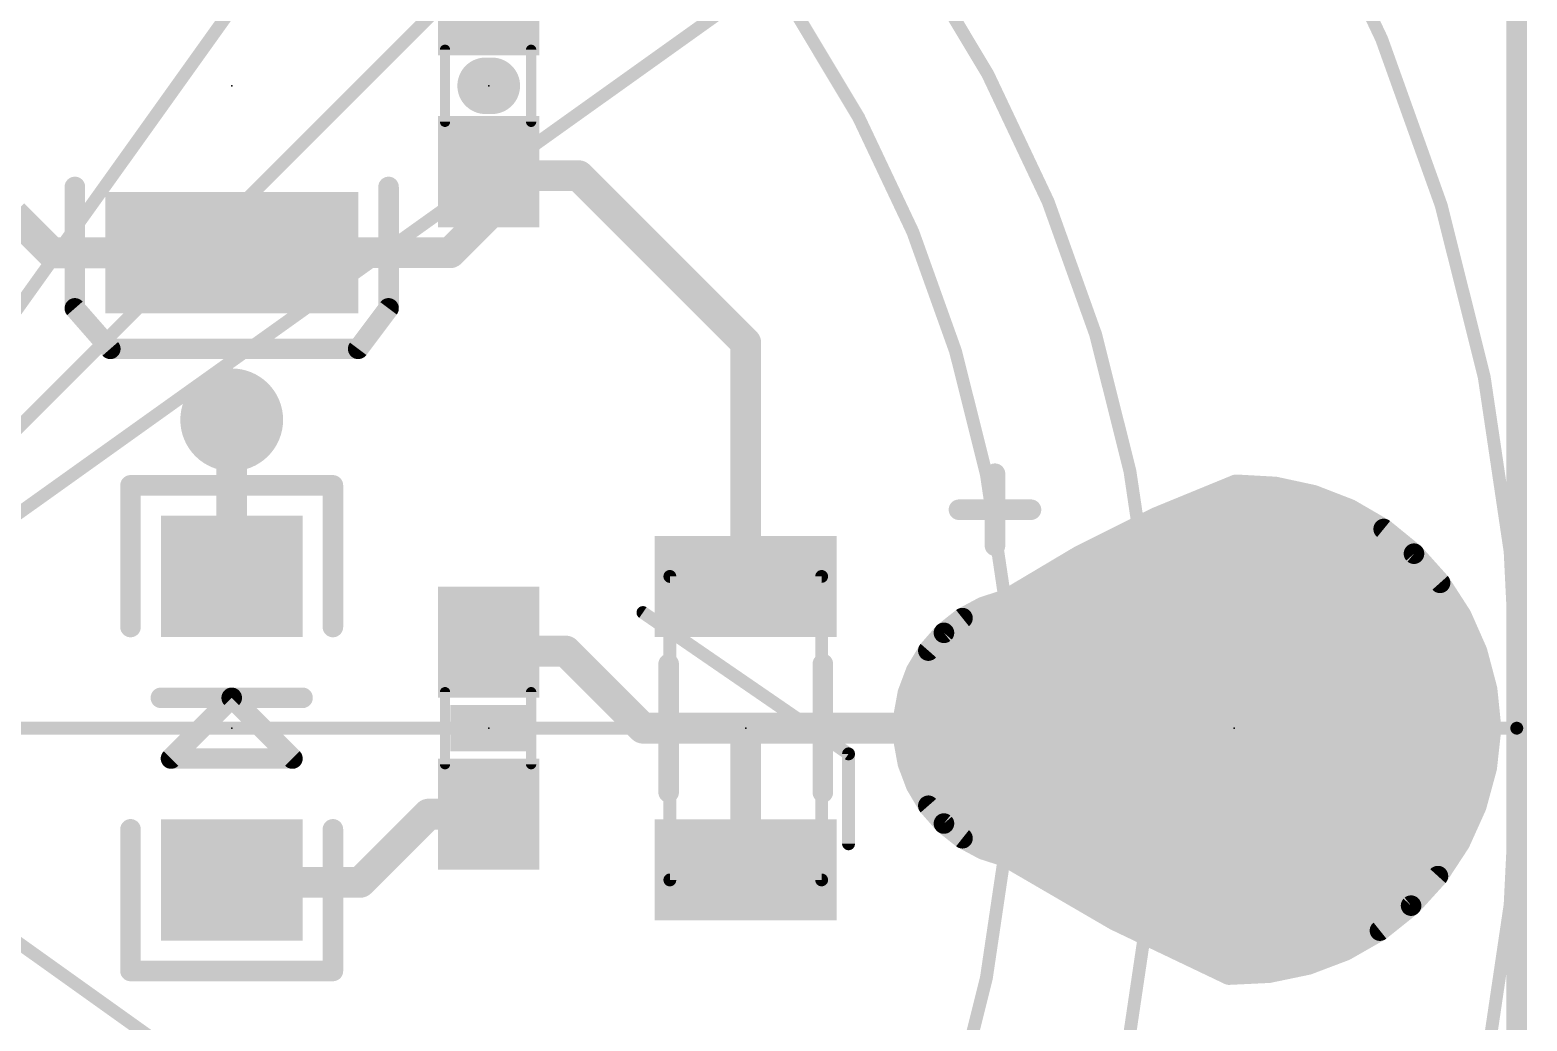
# Model space of a CAD drawing. Extents: x -0.4 to 35.7, y -0.1 to 35.7.
# Drawn here: x 20.87 to 35.66, y 14.88 to 24.68 of the extents above; entities that cross this region are included whole.
import ezdxf

# ---------------------------------------------------------------- set-up
doc = ezdxf.new("R2010")
doc.units = 0
for name, color, linetype in [('1', 12, 'CONTINUOUS'), ('16', 132, 'CONTINUOUS'), ('17', 110, 'CONTINUOUS'), ('18', 110, 'CONTINUOUS'), ('20', 53, 'CONTINUOUS'), ('21', 41, 'CONTINUOUS'), ('23', 53, 'CONTINUOUS'), ('51', 53, 'CONTINUOUS')]:
    doc.layers.add(name, color=color, linetype=linetype)

# ---------------------------------------------------------------- blocks, each defined once
blk = doc.blocks.new('RECT')
blk.add_solid([(-0.5, -0.5), (0.5, -0.5), (-0.5, 0.5), (0.5, 0.5)])
blk = doc.blocks.new('ROUNDP')
at = {"const_width": 0.5}
blk.add_lwpolyline([(0, -0.25, 1), (0, 0.25, 1), (0, -0.25)], format="xyb", dxfattribs=at)
blk = doc.blocks.new('ROUNDV')
at = {"const_width": 0.5}
blk.add_lwpolyline([(0, -0.25, 1), (0, 0.25, 1), (0, -0.25)], format="xyb", dxfattribs=at)

msp = doc.modelspace()

# ---------------------------------------------------------------- linework, layer by layer
at = {"layer": '1'}
for points, const_width in [([(25.4, 23.241), (25.4, 23.28)], 0.3048), ([(25.4, 22.86), (25.4, 23.241)], 0.3048), ([(25.4, 23.241), (26.289, 23.241)], 0.3048), ([(26.289, 23.241), (27.94, 21.59)], 0.3048), ([(20.701, 22.86), (21.082, 22.479)], 0.3048), ([(25.02, 22.48), (25.4, 22.86)], 0.3048), ([(21.082, 22.479), (22.86, 22.479)], 0.3048), ([(22.86, 22.479), (22.86, 22.48)], 0.3048), ([(22.86, 22.48), (25.02, 22.48)], 0.3048), ([(27.94, 21.59), (27.94, 19.18)], 0.3048), ([(22.86, 19.28), (22.86, 20.828)], 0.3048), ([(32.786, 20.186), (32.0004, 19.8637)], 0.2032), ([(33.172, 20.1646), (32.786, 20.186)], 0.2032), ([(32.6173, 20.1168), (33.3933, 20.1168)], 0.2032), ([(33.5499, 20.083), (33.172, 20.1646)], 0.2032), ([(33.9104, 19.9434), (33.5499, 20.083)], 0.2032), ([(32.1221, 19.9136), (33.9616, 19.9136)], 0.2032), ([(34.2446, 19.7491), (33.9104, 19.9434)], 0.2032), ([(32.0004, 19.8637), (31.2407, 19.4843)], 0.2032), ([(34.5442, 19.5049), (34.2446, 19.7491)], 0.2032), ([(31.6935, 19.7104), (34.292, 19.7104)], 0.2032), ([(31.2407, 19.4843), (30.511, 19.05)], 0.2032), ([(31.2865, 19.5072), (34.5414, 19.5072)], 0.2032), ([(34.802, 19.2168), (34.5442, 19.5049)], 0.2032), ([(30.9377, 19.304), (34.724, 19.304)], 0.2032), ([(35.0116, 18.8919), (34.802, 19.2168)], 0.2032), ([(30.511, 19.05), (30.2883, 18.9784)], 0.2032), ([(30.5964, 19.1008), (34.8769, 19.1008)], 0.2032), ([(30.0821, 18.868), (29.8989, 18.7226)], 0.2032), ([(30.2883, 18.9784), (30.0821, 18.868)], 0.2032), ([(30.1373, 18.8976), (35.008, 18.8976)], 0.2032), ([(35.1678, 18.5383), (35.0116, 18.8919)], 0.2032), ([(29.8989, 18.7226), (29.7447, 18.5467)], 0.2032), ([(29.8742, 18.6944), (35.0989, 18.6944)], 0.2032), ([(25.4, 18.63), (25.439, 18.63)], 0.3048), ([(25.439, 18.63), (25.527, 18.542)], 0.3048), ([(25.527, 18.542), (26.162, 18.542)], 0.3048), ([(26.162, 18.542), (26.924, 17.78)], 0.3048), ([(29.7447, 18.5467), (29.6245, 18.346)], 0.2032), ([(29.7114, 18.4912), (35.1803, 18.4912)], 0.2032), ([(35.2667, 18.1646), (35.1678, 18.5383)], 0.2032), ([(29.6245, 18.346), (29.5421, 18.1271)], 0.2032), ([(29.6026, 18.288), (35.2341, 18.288)], 0.2032), ([(29.5421, 18.1271), (29.5002, 17.897)], 0.2032), ([(35.306, 17.78), (35.2667, 18.1646)], 0.2032), ([(29.5344, 18.0848), (35.2749, 18.0848)], 0.2032), ([(26.924, 17.78), (27.94, 17.78)], 0.3048), ([(27.94, 17.78), (32.766, 17.78)], 0.3048), ([(27.94, 17.78), (27.94, 16.38)], 0.3048), ([(29.5002, 17.897), (29.5002, 17.663)], 0.2032), ([(29.5002, 17.8816), (35.2956, 17.8816)], 0.2032), ([(29.5002, 17.6784), (35.2949, 17.6784)], 0.2032), ([(29.5002, 17.663), (29.5421, 17.4329)], 0.2032), ([(35.263, 17.3878), (35.306, 17.78)], 0.2032), ([(29.5344, 17.4752), (35.2726, 17.4752)], 0.2032), ([(29.5421, 17.4329), (29.6245, 17.214)], 0.2032), ([(35.1592, 17.0072), (35.263, 17.3878)], 0.2032), ([(29.6026, 17.272), (35.2314, 17.272)], 0.2032), ([(29.6245, 17.214), (29.7447, 17.0133)], 0.2032), ([(29.7114, 17.0688), (35.176, 17.0688)], 0.2032), ([(24.13, 16.256), (24.804, 16.93)], 0.3048), ([(24.804, 16.93), (25.4, 16.93)], 0.3048), ([(29.7447, 17.0133), (29.8989, 16.8374)], 0.2032), ([(34.9971, 16.6475), (35.1592, 17.0072)], 0.2032), ([(29.8742, 16.8656), (35.0954, 16.8656)], 0.2032), ([(29.8989, 16.8374), (30.0821, 16.692)], 0.2032), ([(30.0821, 16.692), (30.2883, 16.5816)], 0.2032), ([(30.1373, 16.6624), (35.0038, 16.6624)], 0.2032), ([(34.7808, 16.3176), (34.9971, 16.6475)], 0.2032), ([(30.2883, 16.5816), (30.511, 16.51)], 0.2032), ([(30.511, 16.51), (31.5896, 15.8818)], 0.2032), ([(22.86, 16.28), (22.86, 16.256)], 0.3048), ([(30.5982, 16.4592), (34.8736, 16.4592)], 0.2032), ([(22.86, 16.256), (24.13, 16.256)], 0.3048), ([(30.9471, 16.256), (34.7248, 16.256)], 0.2032), ([(34.5155, 16.0256), (34.7808, 16.3176)], 0.2032), ([(31.2959, 16.0528), (34.5402, 16.0528)], 0.2032), ([(31.5896, 15.8818), (32.716, 15.344)], 0.2032), ([(34.2078, 15.7787), (34.5155, 16.0256)], 0.2032), ([(31.657, 15.8496), (34.2961, 15.8496)], 0.2032), ([(33.8653, 15.583), (34.2078, 15.7787)], 0.2032), ([(32.0826, 15.6464), (33.9762, 15.6464)], 0.2032), ([(33.4963, 15.4432), (33.8653, 15.583)], 0.2032), ([(32.5082, 15.4432), (33.4962, 15.4432)], 0.2032), ([(33.1101, 15.3629), (33.4963, 15.4432)], 0.2032), ([(32.716, 15.344), (33.1101, 15.3629)], 0.2032)]:
    msp.add_lwpolyline(points, dxfattribs=dict(at, const_width=const_width))
for points, const_width in [([(25.4762, 23.28, 1), (25.3238, 23.28)], 0.1524), ([(25.4762, 23.241, 1), (25.3238, 23.241)], 0.1524), ([(25.4, 23.3172, 1), (25.4, 23.1648)], 0.1524), ([(26.3429, 23.2949, 1), (26.2351, 23.1871)], 0.1524), ([(26.289, 23.1648, 1), (26.289, 23.3172)], 0.1524), ([(25.3238, 23.241, 1), (25.4762, 23.241)], 0.1524), ([(25.3238, 22.86, 1), (25.4762, 22.86)], 0.1524), ([(25.4539, 22.8061, 1), (25.3461, 22.9139)], 0.1524), ([(21.082, 22.5552, 1), (21.082, 22.4028)], 0.1524), ([(21.0281, 22.4251, 1), (21.1359, 22.5329)], 0.1524), ([(22.9362, 22.48, 1), (22.7838, 22.48)], 0.1524), ([(22.86, 22.5562, 1), (22.86, 22.4038)], 0.1524), ([(22.7838, 22.479, 1), (22.9362, 22.479)], 0.1524), ([(22.86, 22.4028, 1), (22.86, 22.5552)], 0.1524), ([(24.9661, 22.5339, 1), (25.0739, 22.4261)], 0.1524), ([(25.02, 22.4038, 1), (25.02, 22.5562)], 0.1524), ([(28.0162, 21.59, 1), (27.8638, 21.59)], 0.1524), ([(27.8861, 21.5361, 1), (27.9939, 21.6439)], 0.1524), ([(22.9362, 20.828, 1), (22.7838, 20.828)], 0.1524), ([(32.7888, 20.2367, 1), (32.7832, 20.1353)], 0.1016), ([(32.8053, 20.139, 1), (32.7667, 20.233)], 0.1016), ([(32.6173, 20.1676, 1), (32.6173, 20.066)], 0.1016), ([(33.1827, 20.2142, 1), (33.1613, 20.1149)], 0.1016), ([(33.1692, 20.1138, 1), (33.1748, 20.2153)], 0.1016), ([(33.3933, 20.066, 1), (33.3933, 20.1676)], 0.1016), ([(33.5682, 20.1304, 1), (33.5315, 20.0356)], 0.1016), ([(33.5392, 20.0334, 1), (33.5606, 20.1327)], 0.1016), ([(32.1221, 19.9644, 1), (32.1221, 19.8628)], 0.1016), ([(33.9359, 19.9873, 1), (33.8848, 19.8995)], 0.1016), ([(33.892, 19.896, 1), (33.9287, 19.9907)], 0.1016), ([(33.9616, 19.8628, 1), (33.9616, 19.9644)], 0.1016), ([(31.9811, 19.9107, 1), (32.0197, 19.8167)], 0.1016), ([(32.0231, 19.8182, 1), (31.9777, 19.9091)], 0.1016), ([(34.2766, 19.7884, 1), (34.2125, 19.7097)], 0.1016), ([(34.219, 19.7051, 1), (34.2701, 19.793)], 0.1016), ([(31.6935, 19.7612, 1), (31.6935, 19.6596)], 0.1016), ([(34.292, 19.6596, 1), (34.292, 19.7612)], 0.1016), ([(31.218, 19.5298, 1), (31.2634, 19.4389)], 0.1016), ([(31.2667, 19.4407, 1), (31.2147, 19.528)], 0.1016), ([(31.2865, 19.558, 1), (31.2865, 19.4564)], 0.1016), ([(34.5821, 19.5387, 1), (34.5064, 19.471)], 0.1016), ([(34.5122, 19.4655, 1), (34.5763, 19.5442)], 0.1016), ([(34.5414, 19.4564, 1), (34.5414, 19.558)], 0.1016), ([(30.9377, 19.3548, 1), (30.9377, 19.2532)], 0.1016), ([(34.724, 19.2532, 1), (34.724, 19.3548)], 0.1016), ([(22.7838, 19.28, 1), (22.9362, 19.28)], 0.1524), ([(27.8638, 19.18, 1), (28.0162, 19.18)], 0.1524), ([(34.8447, 19.2443, 1), (34.7594, 19.1892)], 0.1016), ([(34.7642, 19.1829, 1), (34.8399, 19.2507)], 0.1016), ([(30.485, 19.0937, 1), (30.537, 19.0063)], 0.1016), ([(30.5266, 19.0016, 1), (30.4954, 19.0984)], 0.1016), ([(30.5964, 19.1516, 1), (30.5964, 19.05)], 0.1016), ([(34.8769, 19.05, 1), (34.8769, 19.1516)], 0.1016), ([(30.0581, 18.9128, 1), (30.106, 18.8232)], 0.1016), ([(30.1137, 18.8283, 1), (30.0505, 18.9078)], 0.1016), ([(30.1373, 18.9484, 1), (30.1373, 18.8468)], 0.1016), ([(30.2728, 19.0267, 1), (30.3039, 18.93)], 0.1016), ([(30.3123, 18.9336, 1), (30.2644, 19.0232)], 0.1016), ([(35.0581, 18.9125, 1), (34.9651, 18.8714)], 0.1016), ([(34.9689, 18.8644, 1), (35.0543, 18.9195)], 0.1016), ([(35.008, 18.8468, 1), (35.008, 18.9484)], 0.1016), ([(29.8742, 18.7452, 1), (29.8742, 18.6436)], 0.1016), ([(29.8673, 18.7624, 1), (29.9305, 18.6828)], 0.1016), ([(29.9371, 18.6891, 1), (29.8607, 18.7561)], 0.1016), ([(35.0989, 18.6436, 1), (35.0989, 18.7452)], 0.1016), ([(25.4, 18.7062, 1), (25.4, 18.5538)], 0.1524), ([(25.4929, 18.6839, 1), (25.3851, 18.5761)], 0.1524), ([(25.439, 18.5538, 1), (25.439, 18.7062)], 0.1524), ([(25.527, 18.6182, 1), (25.527, 18.4658)], 0.1524), ([(25.4731, 18.4881, 1), (25.5809, 18.5959)], 0.1524), ([(26.2159, 18.5959, 1), (26.1081, 18.4881)], 0.1524), ([(26.162, 18.4658, 1), (26.162, 18.6182)], 0.1524), ([(29.7883, 18.5206, 1), (29.7011, 18.5728)], 0.1016), ([(29.7114, 18.542, 1), (29.7114, 18.4404)], 0.1016), ([(29.7065, 18.5802, 1), (29.7829, 18.5132)], 0.1016), ([(35.2169, 18.5513, 1), (35.1187, 18.5253)], 0.1016), ([(35.1213, 18.5178, 1), (35.2143, 18.5588)], 0.1016), ([(35.1803, 18.4404, 1), (35.1803, 18.542)], 0.1016), ([(29.6026, 18.3388, 1), (29.6026, 18.2372)], 0.1016), ([(29.5809, 18.3721, 1), (29.668, 18.3199)], 0.1016), ([(29.672, 18.3281, 1), (29.5769, 18.3639)], 0.1016), ([(35.2341, 18.2372, 1), (35.2341, 18.3388)], 0.1016), ([(29.5921, 18.118, 1), (29.4921, 18.1362)], 0.1016), ([(35.3173, 18.1697, 1), (35.2162, 18.1594)], 0.1016), ([(35.2176, 18.1516, 1), (35.3158, 18.1776)], 0.1016), ([(29.5344, 18.1356, 1), (29.5344, 18.034)], 0.1016), ([(29.4945, 18.145, 1), (29.5896, 18.1092)], 0.1016), ([(35.2749, 18.034, 1), (35.2749, 18.1356)], 0.1016), ([(26.924, 17.8562, 1), (26.924, 17.7038)], 0.1524), ([(26.8701, 17.7261, 1), (26.9779, 17.8339)], 0.1524), ([(27.94, 17.8562, 1), (27.94, 17.7038)], 0.1524), ([(28.0162, 17.78, 1), (27.8638, 17.78)], 0.1524), ([(27.94, 17.7038, 1), (27.94, 17.8562)], 0.1524), ([(29.551, 17.897, 1), (29.4494, 17.897)], 0.1016), ([(29.5002, 17.9324, 1), (29.5002, 17.8308)], 0.1016), ([(29.4502, 17.906, 1), (29.5502, 17.8879)], 0.1016), ([(32.766, 17.7038, 1), (32.766, 17.8562)], 0.1524), ([(35.2956, 17.8308, 1), (35.2956, 17.9324)], 0.1016), ([(29.5002, 17.7292, 1), (29.5002, 17.6276)], 0.1016), ([(29.5502, 17.6721, 1), (29.4502, 17.654)], 0.1016), ([(35.3565, 17.7745, 1), (35.2555, 17.7855)], 0.1016), ([(35.2555, 17.7748, 1), (35.3565, 17.7852)], 0.1016), ([(35.2949, 17.6276, 1), (35.2949, 17.7292)], 0.1016), ([(29.4494, 17.663, 1), (29.551, 17.663)], 0.1016), ([(29.5344, 17.526, 1), (29.5344, 17.4244)], 0.1016), ([(29.5896, 17.4508, 1), (29.4945, 17.415)], 0.1016), ([(29.4921, 17.4238, 1), (29.5921, 17.442)], 0.1016), ([(35.312, 17.3745, 1), (35.214, 17.4012)], 0.1016), ([(35.2726, 17.4244, 1), (35.2726, 17.526)], 0.1016), ([(29.6026, 17.3228, 1), (29.6026, 17.2212)], 0.1016), ([(29.668, 17.2401, 1), (29.5809, 17.1879)], 0.1016), ([(35.2125, 17.3934, 1), (35.3135, 17.3823)], 0.1016), ([(35.2314, 17.2212, 1), (35.2314, 17.3228)], 0.1016), ([(29.5769, 17.1961, 1), (29.672, 17.2319)], 0.1016), ([(29.7114, 17.1196, 1), (29.7114, 17.018)], 0.1016), ([(35.176, 17.018, 1), (35.176, 17.1196)], 0.1016), ([(24.804, 17.0062, 1), (24.804, 16.8538)], 0.1524), ([(24.8579, 16.8761, 1), (24.7501, 16.9839)], 0.1524), ([(25.4, 16.8538, 1), (25.4, 17.0062)], 0.1524), ([(29.7829, 17.0468, 1), (29.7065, 16.9798)], 0.1016), ([(29.7011, 16.9872, 1), (29.7883, 17.0394)], 0.1016), ([(35.1102, 17.0206, 1), (35.2082, 16.9939)], 0.1016), ([(35.2055, 16.9864, 1), (35.1129, 17.0281)], 0.1016), ([(29.8742, 16.9164, 1), (29.8742, 16.8148)], 0.1016), ([(29.9305, 16.8772, 1), (29.8673, 16.7976)], 0.1016), ([(29.8607, 16.8039, 1), (29.9371, 16.8709)], 0.1016), ([(35.0954, 16.8148, 1), (35.0954, 16.9164)], 0.1016), ([(30.106, 16.7368, 1), (30.0581, 16.6472)], 0.1016), ([(30.0505, 16.6522, 1), (30.1137, 16.7317)], 0.1016), ([(30.1373, 16.7132, 1), (30.1373, 16.6116)], 0.1016), ([(34.9508, 16.6684, 1), (35.0434, 16.6267)], 0.1016), ([(35.0396, 16.6197, 1), (34.9546, 16.6754)], 0.1016), ([(35.0038, 16.6116, 1), (35.0038, 16.7132)], 0.1016), ([(30.3039, 16.63, 1), (30.2728, 16.5333)], 0.1016), ([(30.2644, 16.5368, 1), (30.3123, 16.6264)], 0.1016), ([(30.5366, 16.5539, 1), (30.4854, 16.4661)], 0.1016), ([(30.4954, 16.4616, 1), (30.5266, 16.5584)], 0.1016), ([(22.9362, 16.28, 1), (22.7838, 16.28)], 0.1524), ([(27.8638, 16.38, 1), (28.0162, 16.38)], 0.1524), ([(30.5982, 16.51, 1), (30.5982, 16.4084)], 0.1016), ([(34.8736, 16.4084, 1), (34.8736, 16.51)], 0.1016), ([(22.86, 16.3322, 1), (22.86, 16.1798)], 0.1524), ([(22.7838, 16.256, 1), (22.9362, 16.256)], 0.1524), ([(24.0761, 16.3099, 1), (24.1839, 16.2021)], 0.1524), ([(24.13, 16.1798, 1), (24.13, 16.3322)], 0.1524), ([(30.9471, 16.3068, 1), (30.9471, 16.2052)], 0.1016), ([(34.7248, 16.2052, 1), (34.7248, 16.3068)], 0.1016), ([(34.7383, 16.3455, 1), (34.8233, 16.2898)], 0.1016), ([(34.8184, 16.2835, 1), (34.7432, 16.3518)], 0.1016), ([(31.2959, 16.1036, 1), (31.2959, 16.002)], 0.1016), ([(34.5402, 16.002, 1), (34.5402, 16.1036)], 0.1016), ([(31.6115, 15.9276, 1), (31.5677, 15.8359)], 0.1016), ([(34.4779, 16.0598, 1), (34.5531, 15.9915)], 0.1016), ([(34.5473, 15.986, 1), (34.4837, 16.0652)], 0.1016), ([(31.564, 15.8379, 1), (31.6151, 15.9257)], 0.1016), ([(31.657, 15.9004, 1), (31.657, 15.7988)], 0.1016), ([(34.176, 15.8183, 1), (34.2396, 15.7391)], 0.1016), ([(34.233, 15.7346, 1), (34.1826, 15.8228)], 0.1016), ([(34.2961, 15.7988, 1), (34.2961, 15.9004)], 0.1016), ([(32.0826, 15.6972, 1), (32.0826, 15.5956)], 0.1016), ([(33.8832, 15.5355, 1), (33.8473, 15.6305)], 0.1016), ([(33.9762, 15.5956, 1), (33.9762, 15.6972)], 0.1016), ([(32.5082, 15.494, 1), (32.5082, 15.3924)], 0.1016), ([(33.4783, 15.4907, 1), (33.5143, 15.3957)], 0.1016), ([(33.5067, 15.3935, 1), (33.486, 15.493)], 0.1016), ([(33.4962, 15.3924, 1), (33.4962, 15.494)], 0.1016), ([(33.84, 15.6271, 1), (33.8905, 15.5389)], 0.1016), ([(32.7136, 15.3947, 1), (32.7184, 15.2933)], 0.1016), ([(32.6941, 15.2982, 1), (32.7379, 15.3898)], 0.1016), ([(33.0997, 15.4126, 1), (33.1204, 15.3132)], 0.1016), ([(33.1125, 15.3122, 1), (33.1076, 15.4136)], 0.1016)]:
    msp.add_lwpolyline(points, format="xyb", dxfattribs=dict(at, const_width=const_width))
at = {"layer": '16', "const_width": 0.2032}
for points in [[(35.56, 35.56), (35.56, 0)], [(32.0004, 19.8637), (32.786, 20.186)], [(32.786, 20.186), (33.172, 20.1646)], [(32.6173, 20.1168), (33.3934, 20.1168)], [(33.172, 20.1646), (33.5499, 20.083)], [(33.5499, 20.083), (33.9104, 19.9434)], [(32.1221, 19.9136), (33.9616, 19.9136)], [(33.9104, 19.9434), (34.2446, 19.7491)], [(31.2407, 19.4843), (32.0004, 19.8637)], [(34.2446, 19.7491), (34.5443, 19.5049)], [(31.6934, 19.7104), (34.292, 19.7104)], [(30.511, 19.05), (31.2407, 19.4843)], [(31.2865, 19.5072), (34.5414, 19.5072)], [(34.5443, 19.5049), (34.8021, 19.2168)], [(30.9377, 19.304), (34.724, 19.304)], [(34.8021, 19.2168), (35.0116, 18.8919)], [(30.2883, 18.9784), (30.511, 19.05)], [(30.5963, 19.1008), (34.8769, 19.1008)], [(29.8989, 18.7226), (30.0821, 18.868)], [(30.0821, 18.868), (30.2883, 18.9784)], [(30.1373, 18.8976), (35.008, 18.8976)], [(35.0116, 18.8919), (35.1678, 18.5383)], [(29.7447, 18.5467), (29.8989, 18.7226)], [(29.8742, 18.6944), (35.0989, 18.6944)], [(29.6245, 18.346), (29.7447, 18.5467)], [(29.7114, 18.4912), (35.1803, 18.4912)], [(35.1678, 18.5383), (35.2667, 18.1646)], [(29.5421, 18.1271), (29.6245, 18.346)], [(29.6026, 18.288), (35.2341, 18.288)], [(29.5002, 17.897), (29.5421, 18.1271)], [(35.2667, 18.1646), (35.306, 17.78)], [(29.5344, 18.0848), (35.2749, 18.0848)], [(29.5002, 17.663), (29.5002, 17.897)], [(29.5002, 17.8816), (35.2956, 17.8816)], [(29.5002, 17.6784), (35.2949, 17.6784)], [(29.5421, 17.4329), (29.5002, 17.663)], [(35.306, 17.78), (35.263, 17.3878)], [(29.5344, 17.4752), (35.2726, 17.4752)], [(29.6245, 17.214), (29.5421, 17.4329)], [(35.263, 17.3878), (35.1592, 17.0072)], [(29.6026, 17.272), (35.2314, 17.272)], [(29.7447, 17.0133), (29.6245, 17.214)], [(29.7114, 17.0688), (35.176, 17.0688)], [(29.8989, 16.8374), (29.7447, 17.0133)], [(35.1592, 17.0072), (34.9971, 16.6476)], [(29.8742, 16.8656), (35.0953, 16.8656)], [(30.0821, 16.692), (29.8989, 16.8374)], [(30.2883, 16.5816), (30.0821, 16.692)], [(30.1373, 16.6624), (35.0038, 16.6624)], [(34.9971, 16.6476), (34.7807, 16.3177)], [(30.511, 16.51), (30.2883, 16.5816)], [(31.5896, 15.8818), (30.511, 16.51)], [(30.5982, 16.4592), (34.8736, 16.4592)], [(30.9471, 16.256), (34.7247, 16.256)], [(34.7807, 16.3177), (34.5155, 16.0257)], [(31.2959, 16.0528), (34.5401, 16.0528)], [(32.716, 15.344), (31.5896, 15.8818)], [(34.5155, 16.0257), (34.2078, 15.7787)], [(31.657, 15.8496), (34.2961, 15.8496)], [(34.2078, 15.7787), (33.8652, 15.583)], [(32.0826, 15.6464), (33.9762, 15.6464)], [(33.8652, 15.583), (33.4963, 15.4432)], [(32.5082, 15.4432), (33.4961, 15.4432)], [(33.4963, 15.4432), (33.1101, 15.3629)], [(33.1101, 15.3629), (32.716, 15.344)]]:
    msp.add_lwpolyline(points, dxfattribs=at)
at = {"layer": '16', "const_width": 0.1016}
for points in [[(32.7888, 20.2367, 1), (32.7832, 20.1353)], [(32.8053, 20.139, 1), (32.7667, 20.233)], [(32.6173, 20.1676, 1), (32.6173, 20.066)], [(33.1827, 20.2142, 1), (33.1613, 20.1149)], [(33.1692, 20.1139, 1), (33.1748, 20.2153)], [(33.3934, 20.066, 1), (33.3934, 20.1676)], [(33.5682, 20.1304, 1), (33.5315, 20.0357)], [(33.5392, 20.0334, 1), (33.5606, 20.1327)], [(32.1221, 19.9644, 1), (32.1221, 19.8628)], [(33.9359, 19.9873, 1), (33.8848, 19.8995)], [(33.892, 19.896, 1), (33.9287, 19.9908)], [(33.9616, 19.8628, 1), (33.9616, 19.9644)], [(31.9811, 19.9107, 1), (32.0197, 19.8167)], [(32.0231, 19.8182, 1), (31.9777, 19.9091)], [(34.2767, 19.7885, 1), (34.2125, 19.7097)], [(34.219, 19.7052, 1), (34.2701, 19.793)], [(31.6934, 19.7612, 1), (31.6934, 19.6596)], [(34.292, 19.6596, 1), (34.292, 19.7612)], [(31.218, 19.5298, 1), (31.2634, 19.4389)], [(31.2667, 19.4407, 1), (31.2147, 19.528)], [(31.2865, 19.558, 1), (31.2865, 19.4564)], [(34.5821, 19.5388, 1), (34.5064, 19.471)], [(34.5122, 19.4655, 1), (34.5764, 19.5443)], [(34.5414, 19.4564, 1), (34.5414, 19.558)], [(30.9377, 19.3548, 1), (30.9377, 19.2532)], [(34.724, 19.2532, 1), (34.724, 19.3548)], [(34.8448, 19.2443, 1), (34.7594, 19.1893)], [(34.7642, 19.1829, 1), (34.8399, 19.2507)], [(30.485, 19.0937, 1), (30.537, 19.0063)], [(30.5266, 19.0016, 1), (30.4954, 19.0984)], [(30.5963, 19.1516, 1), (30.5963, 19.05)], [(34.8769, 19.05, 1), (34.8769, 19.1516)], [(30.0581, 18.9128, 1), (30.106, 18.8232)], [(30.1137, 18.8283, 1), (30.0505, 18.9078)], [(30.1373, 18.9484, 1), (30.1373, 18.8468)], [(30.2728, 19.0267, 1), (30.3039, 18.93)], [(30.3123, 18.9336, 1), (30.2644, 19.0232)], [(35.0581, 18.9125, 1), (34.9652, 18.8714)], [(34.969, 18.8644, 1), (35.0543, 18.9195)], [(35.008, 18.8468, 1), (35.008, 18.9484)], [(29.8742, 18.7452, 1), (29.8742, 18.6436)], [(29.8673, 18.7624, 1), (29.9305, 18.6828)], [(29.9371, 18.6891, 1), (29.8607, 18.7561)], [(35.0989, 18.6436, 1), (35.0989, 18.7452)], [(29.7883, 18.5206, 1), (29.7011, 18.5728)], [(29.7114, 18.542, 1), (29.7114, 18.4404)], [(29.7065, 18.5802, 1), (29.7829, 18.5132)], [(35.2169, 18.5513, 1), (35.1187, 18.5253)], [(35.1213, 18.5178, 1), (35.2143, 18.5588)], [(35.1803, 18.4404, 1), (35.1803, 18.542)], [(29.6026, 18.3388, 1), (29.6026, 18.2372)], [(29.5809, 18.3721, 1), (29.668, 18.3199)], [(29.672, 18.3281, 1), (29.5769, 18.3639)], [(35.2341, 18.2372, 1), (35.2341, 18.3388)], [(29.5921, 18.118, 1), (29.4921, 18.1362)], [(35.3173, 18.1697, 1), (35.2162, 18.1594)], [(35.2176, 18.1516, 1), (35.3159, 18.1776)], [(29.5344, 18.1356, 1), (29.5344, 18.034)], [(29.4945, 18.145, 1), (29.5896, 18.1092)], [(35.2749, 18.034, 1), (35.2749, 18.1356)], [(29.551, 17.897, 1), (29.4494, 17.897)], [(29.5002, 17.9324, 1), (29.5002, 17.8308)], [(29.4502, 17.906, 1), (29.5502, 17.8879)], [(35.2956, 17.8308, 1), (35.2956, 17.9324)], [(29.5002, 17.7292, 1), (29.5002, 17.6276)], [(29.5502, 17.6721, 1), (29.4502, 17.654)], [(35.3565, 17.7745, 1), (35.2555, 17.7855)], [(35.2555, 17.7748, 1), (35.3565, 17.7852)], [(35.2949, 17.6276, 1), (35.2949, 17.7292)], [(29.4494, 17.663, 1), (29.551, 17.663)], [(29.5344, 17.526, 1), (29.5344, 17.4244)], [(29.5896, 17.4508, 1), (29.4945, 17.415)], [(29.4921, 17.4238, 1), (29.5921, 17.442)], [(35.312, 17.3745, 1), (35.214, 17.4012)], [(35.2726, 17.4244, 1), (35.2726, 17.526)], [(29.6026, 17.3228, 1), (29.6026, 17.2212)], [(29.668, 17.2401, 1), (29.5809, 17.1879)], [(35.2125, 17.3934, 1), (35.3135, 17.3823)], [(35.2314, 17.2212, 1), (35.2314, 17.3228)], [(29.5769, 17.1961, 1), (29.672, 17.2319)], [(29.7114, 17.1196, 1), (29.7114, 17.018)], [(35.176, 17.018, 1), (35.176, 17.1196)], [(29.7829, 17.0468, 1), (29.7065, 16.9798)], [(29.7011, 16.9872, 1), (29.7883, 17.0394)], [(35.1102, 17.0206, 1), (35.2082, 16.9939)], [(35.2055, 16.9864, 1), (35.1129, 17.0281)], [(29.8742, 16.9164, 1), (29.8742, 16.8148)], [(29.9305, 16.8772, 1), (29.8673, 16.7976)], [(29.8607, 16.8039, 1), (29.9371, 16.8709)], [(35.0953, 16.8148, 1), (35.0953, 16.9164)], [(30.106, 16.7368, 1), (30.0581, 16.6472)], [(30.0505, 16.6522, 1), (30.1137, 16.7317)], [(30.1373, 16.7132, 1), (30.1373, 16.6116)], [(34.9508, 16.6684, 1), (35.0434, 16.6267)], [(35.0396, 16.6197, 1), (34.9546, 16.6754)], [(35.0038, 16.6116, 1), (35.0038, 16.7132)], [(30.3039, 16.63, 1), (30.2728, 16.5333)], [(30.2644, 16.5368, 1), (30.3123, 16.6264)], [(30.5366, 16.5539, 1), (30.4854, 16.4661)], [(30.4954, 16.4616, 1), (30.5266, 16.5584)], [(30.5982, 16.51, 1), (30.5982, 16.4084)], [(34.8736, 16.4084, 1), (34.8736, 16.51)], [(30.9471, 16.3068, 1), (30.9471, 16.2052)], [(34.7247, 16.2052, 1), (34.7247, 16.3068)], [(34.7383, 16.3455, 1), (34.8232, 16.2898)], [(34.8183, 16.2835, 1), (34.7431, 16.3518)], [(31.2959, 16.1036, 1), (31.2959, 16.002)], [(34.5401, 16.002, 1), (34.5401, 16.1036)], [(31.6115, 15.9276, 1), (31.5677, 15.8359)], [(34.4779, 16.0598, 1), (34.5531, 15.9915)], [(34.5473, 15.986, 1), (34.4837, 16.0653)], [(31.564, 15.8379, 1), (31.6151, 15.9257)], [(31.657, 15.9004, 1), (31.657, 15.7988)], [(34.176, 15.8184, 1), (34.2396, 15.7391)], [(34.233, 15.7346, 1), (34.1826, 15.8228)], [(34.2961, 15.7988, 1), (34.2961, 15.9004)], [(32.0826, 15.6972, 1), (32.0826, 15.5956)], [(33.8832, 15.5355, 1), (33.8472, 15.6305)], [(33.9762, 15.5956, 1), (33.9762, 15.6972)], [(32.5082, 15.494, 1), (32.5082, 15.3924)], [(33.4783, 15.4908, 1), (33.5143, 15.3957)], [(33.5066, 15.3935, 1), (33.486, 15.493)], [(33.4961, 15.3924, 1), (33.4961, 15.494)], [(33.84, 15.6271, 1), (33.8904, 15.5389)], [(32.7136, 15.3947, 1), (32.7184, 15.2933)], [(32.6941, 15.2982, 1), (32.7379, 15.3898)], [(33.0997, 15.4127, 1), (33.1204, 15.3132)], [(33.1125, 15.3122, 1), (33.1076, 15.4137)]]:
    msp.add_lwpolyline(points, format="xyb", dxfattribs=at)
at = {"layer": '20', "const_width": 0.127}
msp.add_lwpolyline([(17.78, -0.02, 1), (17.78, 35.58, 1), (17.78, -0.02)], format="xyb", dxfattribs=at)
at = {"layer": '21'}
for points, const_width in [([(25.3695, 24.13), (25.4305, 24.13)], 0.5588), ([(21.31, 23.13), (21.31, 21.93)], 0.2032), ([(24.41, 21.93), (24.41, 23.13)], 0.2032), ([(21.31, 21.93), (21.66, 21.53)], 0.2032), ([(24.11, 21.53), (24.41, 21.93)], 0.2032), ([(21.66, 21.53), (24.11, 21.53)], 0.2032), ([(21.86, 18.78), (21.86, 20.18)], 0.2032), ([(21.86, 20.18), (23.86, 20.18)], 0.2032), ([(23.86, 20.18), (23.86, 18.78)], 0.2032), ([(30.4031, 20.2954), (30.4031, 19.5836)], 0.2032), ([(30.0472, 19.9395), (30.759, 19.9395)], 0.2032), ([(27.178, 17.145), (27.178, 18.415)], 0.2032), ([(28.702, 18.415), (28.702, 17.145)], 0.2032), ([(22.16, 18.08), (22.86, 18.08)], 0.2032), ([(22.86, 18.08), (22.26, 17.48)], 0.2032), ([(22.86, 18.08), (23.56, 18.08)], 0.2032), ([(23.46, 17.48), (22.86, 18.08)], 0.2032), ([(22.26, 17.48), (23.46, 17.48)], 0.2032), ([(21.86, 16.78), (21.86, 15.38)], 0.2032), ([(23.86, 15.38), (23.86, 16.78)], 0.2032), ([(21.86, 15.38), (23.86, 15.38)], 0.2032)]:
    msp.add_lwpolyline(points, dxfattribs=dict(at, const_width=const_width))
for points, const_width in [([(25.3695, 24.2697, 1), (25.3695, 23.9903)], 0.2794), ([(25.4305, 23.9903, 1), (25.4305, 24.2697)], 0.2794), ([(21.3608, 23.13, 1), (21.2592, 23.13)], 0.1016), ([(24.4608, 23.13, 1), (24.3592, 23.13)], 0.1016), ([(21.3482, 21.9635, 1), (21.2718, 21.8965)], 0.1016), ([(21.2592, 21.93, 1), (21.3608, 21.93)], 0.1016), ([(24.3592, 21.93, 1), (24.4608, 21.93)], 0.1016), ([(24.4506, 21.8995, 1), (24.3694, 21.9605)], 0.1016), ([(21.66, 21.5808, 1), (21.66, 21.4792)], 0.1016), ([(21.6218, 21.4965, 1), (21.6982, 21.5635)], 0.1016), ([(24.0694, 21.5605, 1), (24.1506, 21.4995)], 0.1016), ([(24.11, 21.4792, 1), (24.11, 21.5808)], 0.1016), ([(21.9108, 20.18, 1), (21.8092, 20.18)], 0.1016), ([(21.86, 20.2308, 1), (21.86, 20.1292)], 0.1016), ([(23.9108, 20.18, 1), (23.8092, 20.18)], 0.1016), ([(23.86, 20.1292, 1), (23.86, 20.2308)], 0.1016), ([(30.4539, 20.2954, 1), (30.3523, 20.2954)], 0.1016), ([(30.0472, 19.9903, 1), (30.0472, 19.8887)], 0.1016), ([(30.759, 19.8887, 1), (30.759, 19.9903)], 0.1016), ([(30.3523, 19.5836, 1), (30.4539, 19.5836)], 0.1016), ([(21.8092, 18.78, 1), (21.9108, 18.78)], 0.1016), ([(23.8092, 18.78, 1), (23.9108, 18.78)], 0.1016), ([(27.2288, 18.415, 1), (27.1272, 18.415)], 0.1016), ([(28.7528, 18.415, 1), (28.6512, 18.415)], 0.1016), ([(22.16, 18.1308, 1), (22.16, 18.0292)], 0.1016), ([(22.86, 18.1308, 1), (22.86, 18.0292)], 0.1016), ([(22.8959, 18.1159, 1), (22.8241, 18.0441)], 0.1016), ([(22.8959, 18.0441, 1), (22.8241, 18.1159)], 0.1016), ([(22.86, 18.0292, 1), (22.86, 18.1308)], 0.1016), ([(23.56, 18.0292, 1), (23.56, 18.1308)], 0.1016), ([(22.26, 17.5308, 1), (22.26, 17.4292)], 0.1016), ([(22.2241, 17.5159, 1), (22.2959, 17.4441)], 0.1016), ([(23.4241, 17.4441, 1), (23.4959, 17.5159)], 0.1016), ([(23.46, 17.4292, 1), (23.46, 17.5308)], 0.1016), ([(27.1272, 17.145, 1), (27.2288, 17.145)], 0.1016), ([(28.6512, 17.145, 1), (28.7528, 17.145)], 0.1016), ([(21.9108, 16.78, 1), (21.8092, 16.78)], 0.1016), ([(23.9108, 16.78, 1), (23.8092, 16.78)], 0.1016), ([(21.86, 15.4308, 1), (21.86, 15.3292)], 0.1016), ([(21.8092, 15.38, 1), (21.9108, 15.38)], 0.1016), ([(23.8092, 15.38, 1), (23.9108, 15.38)], 0.1016), ([(23.86, 15.3292, 1), (23.86, 15.4308)], 0.1016)]:
    msp.add_lwpolyline(points, format="xyb", dxfattribs=dict(at, const_width=const_width))
at = {"layer": '23'}
for p in [(22.86, 24.13), (25.4, 24.13), (22.86, 17.78), (25.4, 17.78), (27.94, 17.78), (32.766, 17.78)]:
    msp.add_point(p, dxfattribs=at)
at = {"layer": '51'}
for points, const_width in [([(17.78, 17.78), (35.56, 35.56)], 0.127), ([(30.48, 35.56), (17.78, 17.78)], 0.127), ([(17.78, 17.78), (35.56, 30.48)], 0.127), ([(35.56, 17.78), (35.56, 30.48)], 0.127), ([(24.968, 23.774), (24.968, 24.486)], 0.1016), ([(25.819, 23.774), (25.819, 24.486)], 0.1016), ([(27.19, 16.28), (27.19, 19.28)], 0.127), ([(27.19, 19.28), (28.69, 19.28)], 0.127), ([(28.69, 19.28), (28.69, 16.28)], 0.127), ([(26.924, 18.923), (28.956, 17.526)], 0.127), ([(24.968, 17.424), (24.968, 18.136)], 0.1016), ([(25.819, 17.424), (25.819, 18.136)], 0.1016), ([(35.56, 5.08), (17.78, 17.78)], 0.127), ([(17.78, 17.78), (35.56, 17.78)], 0.127), ([(35.56, 5.08), (35.56, 17.78)], 0.127), ([(28.956, 17.526), (28.956, 16.637)], 0.127), ([(28.69, 16.28), (27.19, 16.28)], 0.127)]:
    msp.add_lwpolyline(points, dxfattribs=dict(at, const_width=const_width))
for points, const_width in [([(17.8, 3.3357, 1), (17.8, 31.7563, 1), (17.8, 3.3357)], 0.127), ([(17.8, 5.0367, 1), (17.8, 30.5633, 1), (17.8, 5.0367)], 0.127), ([(24.9934, 24.486, 1), (24.9426, 24.486)], 0.0508), ([(25.8444, 24.486, 1), (25.7936, 24.486)], 0.0508), ([(24.9426, 23.774, 1), (24.9934, 23.774)], 0.0508), ([(25.7936, 23.774, 1), (25.8444, 23.774)], 0.0508), ([(27.2218, 19.28, 1), (27.1583, 19.28)], 0.0635), ([(27.19, 19.3117, 1), (27.19, 19.2483)], 0.0635), ([(28.7218, 19.28, 1), (28.6583, 19.28)], 0.0635), ([(28.69, 19.2483, 1), (28.69, 19.3117)], 0.0635), ([(26.942, 18.9492, 1), (26.906, 18.8968)], 0.0635), ([(24.9934, 18.136, 1), (24.9426, 18.136)], 0.0508), ([(25.8444, 18.136, 1), (25.7936, 18.136)], 0.0508), ([(35.5918, 17.78, 1), (35.5282, 17.78)], 0.0635), ([(35.5282, 17.78, 1), (35.5918, 17.78)], 0.0635), ([(35.56, 17.7483, 1), (35.56, 17.8117)], 0.0635), ([(28.9878, 17.526, 1), (28.9243, 17.526)], 0.0635), ([(28.938, 17.4998, 1), (28.974, 17.5522)], 0.0635), ([(24.9426, 17.424, 1), (24.9934, 17.424)], 0.0508), ([(25.7936, 17.424, 1), (25.8444, 17.424)], 0.0508), ([(28.9243, 16.637, 1), (28.9878, 16.637)], 0.0635), ([(27.1583, 16.28, 1), (27.2218, 16.28)], 0.0635), ([(27.19, 16.3117, 1), (27.19, 16.2483)], 0.0635), ([(28.6583, 16.28, 1), (28.7218, 16.28)], 0.0635), ([(28.69, 16.2483, 1), (28.69, 16.3117)], 0.0635)]:
    msp.add_lwpolyline(points, format="xyb", dxfattribs=dict(at, const_width=const_width))

# ---------------------------------------------------------------- block references
at = {"layer": '1', "xscale": 1.1, "rotation": 90}
for p in [(25.4, 24.98), (25.4, 23.28), (25.4, 18.63), (25.4, 16.93)]:
    msp.add_blockref('RECT', p, dxfattribs=at)
at = {"layer": '1', "xscale": 2.5, "yscale": 1.2}
msp.add_blockref('RECT', (22.86, 22.48), dxfattribs=at)
at = {"layer": '1', "xscale": 1.2, "yscale": 1.4, "rotation": 90}
for p in [(22.86, 19.28), (22.86, 16.28)]:
    msp.add_blockref('RECT', p, dxfattribs=at)
at = {"layer": '1', "yscale": 1.8, "rotation": 270}
for p in [(27.94, 19.18), (27.94, 16.38)]:
    msp.add_blockref('RECT', p, dxfattribs=at)
at = {"layer": '17', "xscale": 3.81, "yscale": 3.81, "rotation": 180}
msp.add_blockref('ROUNDP', (32.766, 17.78), dxfattribs=at)
msp.add_blockref('ROUNDP', (32.766, 17.78), dxfattribs=at)
at = {"layer": '18', "xscale": 1.016, "yscale": 1.016}
msp.add_blockref('ROUNDV', (22.86, 20.828), dxfattribs=at)
msp.add_blockref('ROUNDV', (22.86, 20.828), dxfattribs=at)
at = {"layer": '21', "xscale": 0.4572, "yscale": 0.762, "rotation": 90}
msp.add_blockref('RECT', (25.4, 17.78), dxfattribs=at)
at = {"layer": '51', "xscale": 0.5001, "yscale": 0.95, "rotation": 90}
for p in [(25.3949, 24.7103), (25.3949, 23.5419), (25.3949, 18.3603), (25.3949, 17.1919)]:
    msp.add_blockref('RECT', p, dxfattribs=at)

doc.saveas('drawing.dxf')
